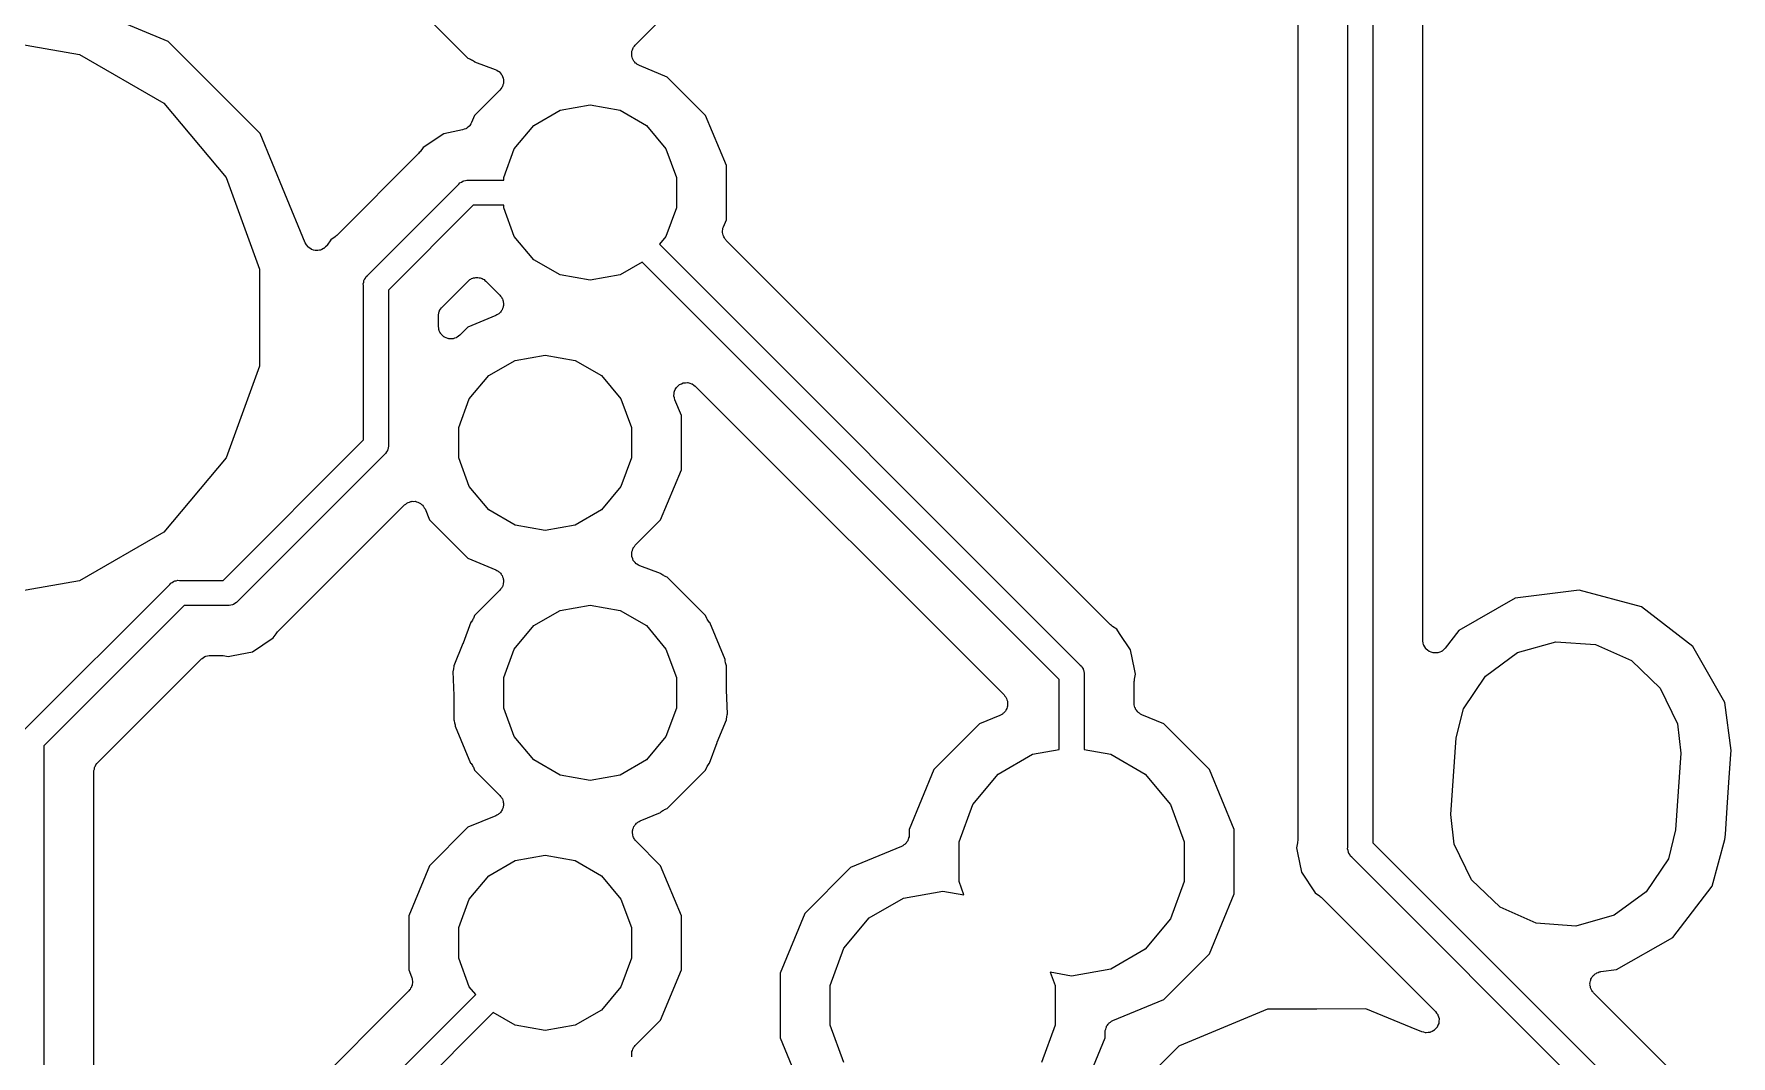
# Model space of a CAD drawing. Extents: x 240.1 to 314.9, y -176.2 to -102.8.
# Drawn here: x 254.93 to 272.17, y -127.51 to -117.13 of the extents above; entities that cross this region are included whole.
import ezdxf

# ---------------------------------------------------------------- set-up
doc = ezdxf.new("R2010")
doc.units = 0
doc.header["$MEASUREMENT"] = 0
doc.layers.add('BLACK', color=7, linetype='CONTINUOUS')

msp = doc.modelspace()

# ---------------------------------------------------------------- linework, layer by layer
at = {"layer": 'BLACK', "linetype": 'CONTINUOUS'}
for p, q in [((268.275, -125.394), (268.275, -116.414)), ((268.529, -116.461), (268.529, -125.347)), ((267.767, -116.714), (267.767, -125.325)), ((256.294, -117.211), (255.691, -116.961)), ((258.948, -116.989), (259.337, -117.379)), ((261.037, -117.247), (261.295, -116.989)), ((269.037, -123.294), (269.037, -117.043)), ((254.42, -117.172), (255.392, -117.343)), ((257.227, -118.144), (256.294, -117.211)), ((255.392, -117.343), (256.248, -117.837)), ((259.337, -117.379), (259.365, -117.39)), ((259.365, -117.39), (259.374, -117.396)), ((261.001, -117.325), (261.003, -117.317)), ((261.002, -117.339), (261.001, -117.325)), ((261.001, -117.353), (261.002, -117.339)), ((261.004, -117.361), (261.001, -117.353)), ((261.003, -117.309), (261.009, -117.296)), ((261.003, -117.317), (261.003, -117.309)), ((261.005, -117.369), (261.004, -117.361)), ((261.01, -117.382), (261.005, -117.369)), ((261.009, -117.296), (261.012, -117.283)), ((261.015, -117.395), (261.01, -117.382)), ((261.012, -117.283), (261.017, -117.276)), ((261.017, -117.276), (261.02, -117.268)), ((261.02, -117.268), (261.03, -117.258)), ((261.03, -117.258), (261.037, -117.247)), ((259.374, -117.396), (259.384, -117.4)), ((259.384, -117.4), (259.393, -117.408)), ((259.393, -117.408), (259.403, -117.414)), ((259.403, -117.414), (259.405, -117.417)), ((259.405, -117.417), (259.616, -117.494)), ((259.616, -117.494), (259.631, -117.503)), ((259.631, -117.503), (259.646, -117.51)), ((259.646, -117.51), (259.65, -117.514)), ((259.65, -117.514), (259.654, -117.516)), ((259.654, -117.516), (259.665, -117.529)), ((259.665, -117.529), (259.677, -117.541)), ((259.677, -117.541), (259.679, -117.546)), ((259.679, -117.546), (259.683, -117.55)), ((259.683, -117.55), (259.688, -117.566)), ((259.688, -117.566), (259.695, -117.581)), ((261.02, -117.402), (261.015, -117.395)), ((261.023, -117.409), (261.02, -117.402)), ((261.033, -117.419), (261.023, -117.409)), ((261.041, -117.43), (261.033, -117.419)), ((261.049, -117.435), (261.041, -117.43)), ((261.054, -117.44), (261.049, -117.435)), ((261.067, -117.446), (261.054, -117.44)), ((261.079, -117.454), (261.067, -117.446)), ((261.363, -117.571), (261.079, -117.454)), ((259.663, -117.703), (259.405, -117.961)), ((259.672, -117.69), (259.663, -117.703)), ((259.683, -117.677), (259.672, -117.69)), ((259.685, -117.672), (259.683, -117.677)), ((259.688, -117.667), (259.685, -117.672)), ((259.692, -117.651), (259.688, -117.667)), ((259.698, -117.636), (259.692, -117.651)), ((259.695, -117.581), (259.696, -117.586)), ((259.696, -117.586), (259.698, -117.592)), ((259.698, -117.592), (259.698, -117.608)), ((259.698, -117.608), (259.699, -117.625)), ((259.699, -117.625), (259.698, -117.63)), ((259.698, -117.63), (259.698, -117.636)), ((261.752, -117.961), (261.363, -117.571)), ((256.248, -117.837), (256.882, -118.593)), ((260.007, -118.063), (260.274, -117.909)), ((260.274, -117.909), (260.579, -117.855)), ((260.579, -117.855), (260.883, -117.909)), ((260.883, -117.909), (261.151, -118.063)), ((259.337, -118.081), (259.324, -118.093)), ((259.352, -118.07), (259.337, -118.081)), ((259.354, -118.067), (259.352, -118.07)), ((259.357, -118.064), (259.354, -118.067)), ((259.366, -118.048), (259.357, -118.064)), ((259.375, -118.033), (259.366, -118.048)), ((259.405, -117.961), (259.375, -118.033)), ((259.808, -118.3), (260.007, -118.063)), ((261.151, -118.063), (261.349, -118.3)), ((261.963, -118.47), (261.752, -117.961)), ((257.228, -118.144), (257.227, -118.144)), ((257.478, -118.754), (257.228, -118.144)), ((259.092, -118.147), (258.882, -118.287)), ((259.283, -118.109), (259.092, -118.147)), ((259.299, -118.102), (259.283, -118.109)), ((259.317, -118.097), (259.299, -118.102)), ((259.32, -118.094), (259.317, -118.097)), ((259.324, -118.093), (259.32, -118.094)), ((258.837, -118.349), (258.007, -119.179)), ((258.844, -118.339), (258.837, -118.349)), ((258.853, -118.33), (258.844, -118.339)), ((258.882, -118.287), (258.853, -118.33)), ((259.702, -118.59), (259.808, -118.3)), ((261.349, -118.3), (261.455, -118.59)), ((256.882, -118.593), (257.22, -119.521)), ((259.702, -118.618), (259.702, -118.59)), ((261.455, -118.59), (261.455, -118.9)), ((261.963, -119.02), (261.963, -118.47)), ((257.686, -119.256), (257.478, -118.754)), ((257.478, -118.754), (257.478, -118.754)), ((257.478, -118.754), (257.478, -118.754)), ((258.317, -119.588), (259.246, -118.659)), ((259.246, -118.659), (259.256, -118.646)), ((259.256, -118.646), (259.271, -118.638)), ((259.271, -118.638), (259.285, -118.628)), ((259.285, -118.628), (259.29, -118.627)), ((259.29, -118.627), (259.295, -118.624)), ((259.295, -118.624), (259.312, -118.621)), ((259.312, -118.621), (259.328, -118.617)), ((259.328, -118.617), (259.345, -118.618)), ((259.345, -118.618), (259.702, -118.618)), ((259.392, -118.872), (258.53, -119.734)), ((259.702, -118.872), (259.392, -118.872)), ((259.702, -118.9), (259.702, -118.872)), ((259.808, -119.19), (259.702, -118.9)), ((261.455, -118.9), (261.349, -119.19)), ((261.927, -119.121), (261.928, -119.107)), ((261.928, -119.107), (261.932, -119.099)), ((261.932, -119.099), (261.934, -119.091)), ((261.934, -119.091), (261.963, -119.02)), ((257.688, -119.259), (257.686, -119.256)), ((257.689, -119.263), (257.688, -119.259)), ((257.7, -119.278), (257.689, -119.263)), ((257.71, -119.293), (257.7, -119.278)), ((257.904, -119.284), (257.891, -119.297)), ((257.906, -119.281), (257.904, -119.284)), ((257.909, -119.278), (257.906, -119.281)), ((257.945, -119.224), (257.909, -119.278)), ((257.988, -119.195), (257.945, -119.224)), ((257.997, -119.186), (257.988, -119.195)), ((258.007, -119.179), (257.997, -119.186)), ((260.007, -119.427), (259.808, -119.19)), ((261.349, -119.19), (261.283, -119.269)), ((261.283, -119.269), (265.556, -123.543)), ((261.924, -119.134), (261.927, -119.121)), ((261.925, -119.142), (261.924, -119.134)), ((261.924, -119.151), (261.925, -119.142)), ((261.928, -119.164), (261.924, -119.151)), ((261.93, -119.178), (261.928, -119.164)), ((261.934, -119.185), (261.93, -119.178)), ((261.936, -119.193), (261.934, -119.185)), ((261.944, -119.205), (261.936, -119.193)), ((261.95, -119.217), (261.944, -119.205)), ((261.956, -119.223), (261.95, -119.217)), ((261.961, -119.23), (261.956, -119.223)), ((265.866, -123.134), (261.961, -119.23)), ((257.713, -119.295), (257.71, -119.293)), ((257.716, -119.299), (257.713, -119.295)), ((257.731, -119.309), (257.716, -119.299)), ((257.745, -119.32), (257.731, -119.309)), ((257.749, -119.321), (257.745, -119.32)), ((257.752, -119.323), (257.749, -119.321)), ((257.77, -119.328), (257.752, -119.323)), ((257.787, -119.333), (257.77, -119.328)), ((257.791, -119.333), (257.787, -119.333)), ((257.795, -119.334), (257.791, -119.333)), ((257.813, -119.332), (257.795, -119.334)), ((257.831, -119.331), (257.813, -119.332)), ((257.835, -119.33), (257.831, -119.331)), ((257.839, -119.329), (257.835, -119.33)), ((257.855, -119.321), (257.839, -119.329)), ((257.872, -119.314), (257.855, -119.321)), ((257.875, -119.311), (257.872, -119.314)), ((257.878, -119.31), (257.875, -119.311)), ((257.891, -119.297), (257.878, -119.31)), ((260.274, -119.581), (260.007, -119.427)), ((261.106, -119.452), (260.883, -119.581)), ((265.343, -123.689), (261.106, -119.452)), ((257.22, -119.521), (257.22, -120.509)), ((258.282, -119.637), (258.285, -119.632)), ((258.285, -119.632), (258.286, -119.627)), ((258.286, -119.627), (258.296, -119.613)), ((258.296, -119.613), (258.304, -119.598)), ((258.304, -119.598), (258.317, -119.588)), ((259.348, -119.637), (259.356, -119.629)), ((259.356, -119.629), (259.366, -119.624)), ((259.366, -119.624), (259.375, -119.618)), ((259.375, -119.618), (259.386, -119.615)), ((259.386, -119.615), (259.396, -119.61)), ((259.396, -119.61), (259.407, -119.609)), ((259.407, -119.609), (259.418, -119.606)), ((259.418, -119.606), (259.429, -119.607)), ((259.429, -119.607), (259.44, -119.606)), ((259.44, -119.606), (259.451, -119.609)), ((259.451, -119.609), (259.462, -119.61)), ((259.462, -119.61), (259.472, -119.615)), ((259.472, -119.615), (259.483, -119.618)), ((259.483, -119.618), (259.492, -119.624)), ((259.492, -119.624), (259.502, -119.629)), ((259.502, -119.629), (259.51, -119.637)), ((260.579, -119.635), (260.274, -119.581)), ((260.883, -119.581), (260.579, -119.635)), ((258.275, -119.67), (258.279, -119.654)), ((258.276, -119.687), (258.275, -119.67)), ((258.276, -121.257), (258.276, -119.687)), ((258.279, -119.654), (258.282, -119.637)), ((258.53, -119.734), (258.53, -121.304)), ((259.075, -119.907), (259.339, -119.643)), ((259.339, -119.643), (259.348, -119.637)), ((259.51, -119.637), (259.519, -119.643)), ((259.519, -119.643), (259.663, -119.787)), ((259.663, -119.787), (259.67, -119.798)), ((259.67, -119.798), (259.68, -119.808)), ((259.038, -119.986), (259.043, -119.97)), ((259.043, -119.97), (259.046, -119.954)), ((259.046, -119.954), (259.048, -119.949)), ((259.048, -119.949), (259.05, -119.943)), ((259.05, -119.943), (259.059, -119.93)), ((259.059, -119.93), (259.068, -119.915)), ((259.068, -119.915), (259.072, -119.912)), ((259.072, -119.912), (259.075, -119.907)), ((259.651, -119.975), (259.646, -119.98)), ((259.659, -119.97), (259.651, -119.975)), ((259.667, -119.959), (259.659, -119.97)), ((259.677, -119.949), (259.667, -119.959)), ((259.68, -119.942), (259.677, -119.949)), ((259.68, -119.808), (259.683, -119.816)), ((259.685, -119.935), (259.68, -119.942)), ((259.683, -119.816), (259.688, -119.823)), ((259.69, -119.922), (259.685, -119.935)), ((259.688, -119.823), (259.691, -119.836)), ((259.695, -119.909), (259.69, -119.922)), ((259.691, -119.836), (259.697, -119.849)), ((259.696, -119.901), (259.695, -119.909)), ((259.699, -119.893), (259.696, -119.901)), ((259.697, -119.849), (259.697, -119.857)), ((259.697, -119.857), (259.699, -119.865)), ((259.699, -119.865), (259.698, -119.879)), ((259.698, -119.879), (259.699, -119.893)), ((259.039, -119.991), (259.038, -119.986)), ((259.038, -119.997), (259.039, -119.991)), ((259.038, -120.104), (259.038, -119.997)), ((259.041, -120.12), (259.038, -120.104)), ((259.042, -120.137), (259.041, -120.12)), ((259.045, -120.142), (259.042, -120.137)), ((259.046, -120.148), (259.045, -120.142)), ((259.054, -120.162), (259.046, -120.148)), ((259.337, -120.111), (259.255, -120.194)), ((259.621, -119.994), (259.337, -120.111)), ((259.633, -119.986), (259.621, -119.994)), ((259.646, -119.98), (259.633, -119.986)), ((259.061, -120.177), (259.054, -120.162)), ((259.065, -120.181), (259.061, -120.177)), ((259.068, -120.186), (259.065, -120.181)), ((259.08, -120.196), (259.068, -120.186)), ((259.092, -120.208), (259.08, -120.196)), ((259.097, -120.21), (259.092, -120.208)), ((259.101, -120.214), (259.097, -120.21)), ((259.117, -120.22), (259.101, -120.214)), ((259.132, -120.227), (259.117, -120.22)), ((259.138, -120.227), (259.132, -120.227)), ((259.143, -120.229), (259.138, -120.227)), ((259.16, -120.229), (259.143, -120.229)), ((259.176, -120.231), (259.16, -120.229)), ((259.181, -120.229), (259.176, -120.231)), ((259.187, -120.229), (259.181, -120.229)), ((259.203, -120.223), (259.187, -120.229)), ((259.219, -120.219), (259.203, -120.223)), ((259.223, -120.216), (259.219, -120.219)), ((259.228, -120.214), (259.223, -120.216)), ((259.241, -120.203), (259.228, -120.214)), ((259.255, -120.194), (259.241, -120.203)), ((259.549, -120.603), (259.817, -120.449)), ((259.817, -120.449), (260.121, -120.395)), ((260.121, -120.395), (260.426, -120.449)), ((260.426, -120.449), (260.693, -120.603)), ((257.22, -120.509), (256.882, -121.437)), ((259.351, -120.84), (259.549, -120.603)), ((260.693, -120.603), (260.892, -120.84)), ((259.245, -121.13), (259.351, -120.84)), ((260.892, -120.84), (260.998, -121.13)), ((261.43, -120.806), (261.432, -120.787)), ((261.43, -120.809), (261.43, -120.806)), ((261.43, -120.812), (261.43, -120.809)), ((261.435, -120.83), (261.43, -120.812)), ((261.432, -120.787), (261.434, -120.768)), ((261.434, -120.768), (261.435, -120.765)), ((261.435, -120.762), (261.444, -120.745)), ((261.435, -120.765), (261.435, -120.762)), ((261.439, -120.849), (261.435, -120.83)), ((261.444, -120.745), (261.453, -120.728)), ((261.453, -120.728), (261.455, -120.726)), ((261.455, -120.726), (261.456, -120.723)), ((261.456, -120.723), (261.47, -120.71)), ((261.47, -120.71), (261.484, -120.697)), ((261.484, -120.697), (261.486, -120.695)), ((261.486, -120.695), (261.488, -120.693)), ((261.488, -120.693), (261.506, -120.686)), ((261.506, -120.686), (261.524, -120.678)), ((261.524, -120.678), (261.526, -120.678)), ((261.526, -120.678), (261.529, -120.677)), ((261.529, -120.677), (261.548, -120.676)), ((261.548, -120.676), (261.568, -120.674)), ((261.568, -120.674), (261.57, -120.675)), ((261.57, -120.675), (261.573, -120.675)), ((261.573, -120.675), (261.592, -120.681)), ((261.592, -120.681), (261.61, -120.686)), ((261.61, -120.686), (261.613, -120.687)), ((261.613, -120.687), (261.615, -120.688)), ((261.615, -120.688), (261.631, -120.7)), ((261.631, -120.7), (261.646, -120.711)), ((261.646, -120.711), (264.783, -123.847)), ((261.506, -121.01), (261.439, -120.849)), ((261.506, -121.56), (261.506, -121.01)), ((259.245, -121.44), (259.245, -121.13)), ((260.998, -121.13), (260.998, -121.44)), ((256.85, -122.683), (258.276, -121.257)), ((258.521, -121.359), (258.52, -121.365)), ((258.524, -121.354), (258.521, -121.359)), ((258.527, -121.338), (258.524, -121.354)), ((258.531, -121.321), (258.527, -121.338)), ((258.53, -121.304), (258.531, -121.321)), ((256.882, -121.437), (256.248, -122.193)), ((258.489, -121.404), (256.997, -122.896)), ((258.502, -121.393), (258.489, -121.404)), ((258.51, -121.378), (258.502, -121.393)), ((258.52, -121.365), (258.51, -121.378)), ((259.351, -121.73), (259.245, -121.44)), ((260.998, -121.44), (260.892, -121.73)), ((261.295, -122.069), (261.506, -121.56)), ((259.549, -121.967), (259.351, -121.73)), ((260.892, -121.73), (260.693, -121.967)), ((257.405, -123.206), (258.695, -121.916)), ((258.695, -121.916), (258.706, -121.909)), ((258.706, -121.909), (258.716, -121.899)), ((258.716, -121.899), (258.724, -121.896)), ((258.724, -121.896), (258.731, -121.891)), ((258.731, -121.891), (258.744, -121.888)), ((258.744, -121.888), (258.757, -121.882)), ((258.757, -121.882), (258.765, -121.882)), ((258.765, -121.882), (258.773, -121.88)), ((258.773, -121.88), (258.787, -121.881)), ((258.787, -121.881), (258.801, -121.88)), ((258.801, -121.88), (258.809, -121.883)), ((258.809, -121.883), (258.817, -121.884)), ((258.817, -121.884), (258.83, -121.889)), ((258.83, -121.889), (258.843, -121.894)), ((258.843, -121.894), (258.85, -121.899)), ((258.85, -121.899), (258.857, -121.902)), ((258.857, -121.902), (258.867, -121.912)), ((258.867, -121.912), (258.878, -121.92)), ((258.878, -121.92), (258.882, -121.928)), ((258.882, -121.928), (258.888, -121.933)), ((258.888, -121.933), (258.894, -121.946)), ((258.894, -121.946), (258.902, -121.958)), ((258.902, -121.958), (258.948, -122.069)), ((259.817, -122.121), (259.549, -121.967)), ((260.693, -121.967), (260.426, -122.121)), ((256.248, -122.193), (255.392, -122.687)), ((258.948, -122.069), (259.337, -122.459)), ((260.121, -122.175), (259.817, -122.121)), ((260.426, -122.121), (260.121, -122.175)), ((261.037, -122.327), (261.295, -122.069)), ((261.002, -122.394), (261.008, -122.379)), ((261.008, -122.379), (261.012, -122.363)), ((261.012, -122.363), (261.015, -122.358)), ((261.015, -122.358), (261.017, -122.353)), ((261.017, -122.353), (261.028, -122.34)), ((261.028, -122.34), (261.037, -122.327)), ((259.337, -122.459), (259.621, -122.576)), ((261.001, -122.405), (261.002, -122.4)), ((261.002, -122.422), (261.001, -122.405)), ((261.002, -122.4), (261.002, -122.394)), ((261.002, -122.438), (261.002, -122.422)), ((261.004, -122.444), (261.002, -122.438)), ((261.005, -122.449), (261.004, -122.444)), ((261.012, -122.464), (261.005, -122.449)), ((261.017, -122.48), (261.012, -122.464)), ((261.021, -122.484), (261.017, -122.48)), ((261.023, -122.489), (261.021, -122.484)), ((261.035, -122.501), (261.023, -122.489)), ((261.046, -122.514), (261.035, -122.501)), ((261.05, -122.516), (261.046, -122.514)), ((261.054, -122.52), (261.05, -122.516)), ((261.069, -122.527), (261.054, -122.52)), ((261.084, -122.536), (261.069, -122.527)), ((261.295, -122.613), (261.084, -122.536)), ((255.392, -122.687), (254.42, -122.858)), ((254.817, -124.216), (256.309, -122.724)), ((256.309, -122.724), (256.32, -122.711)), ((256.32, -122.711), (256.335, -122.703)), ((256.335, -122.703), (256.348, -122.693)), ((256.348, -122.693), (256.354, -122.692)), ((256.354, -122.692), (256.359, -122.689)), ((256.359, -122.689), (256.375, -122.686)), ((256.375, -122.686), (256.392, -122.682)), ((256.392, -122.682), (256.409, -122.683)), ((256.409, -122.683), (256.85, -122.683)), ((259.621, -122.576), (259.633, -122.584)), ((259.633, -122.584), (259.646, -122.59)), ((259.646, -122.59), (259.651, -122.595)), ((259.651, -122.595), (259.659, -122.6)), ((259.659, -122.6), (259.667, -122.611)), ((259.667, -122.611), (259.677, -122.621)), ((259.677, -122.621), (259.68, -122.628)), ((259.68, -122.628), (259.685, -122.635)), ((259.685, -122.635), (259.69, -122.648)), ((259.691, -122.734), (259.688, -122.747)), ((259.69, -122.648), (259.695, -122.661)), ((259.697, -122.721), (259.691, -122.734)), ((259.695, -122.661), (259.696, -122.669)), ((259.696, -122.669), (259.699, -122.677)), ((259.699, -122.705), (259.697, -122.713)), ((259.697, -122.713), (259.697, -122.721)), ((259.699, -122.677), (259.698, -122.691)), ((259.698, -122.691), (259.699, -122.705)), ((261.297, -122.616), (261.295, -122.613)), ((261.307, -122.622), (261.297, -122.616)), ((261.316, -122.63), (261.307, -122.622)), ((261.326, -122.634), (261.316, -122.63)), ((261.335, -122.64), (261.326, -122.634)), ((261.363, -122.651), (261.335, -122.64)), ((261.752, -123.041), (261.363, -122.651)), ((256.986, -122.909), (256.971, -122.917)), ((256.997, -122.896), (256.986, -122.909)), ((259.663, -122.783), (259.405, -123.041)), ((259.67, -122.772), (259.663, -122.783)), ((259.68, -122.762), (259.67, -122.772)), ((259.683, -122.754), (259.68, -122.762)), ((259.688, -122.747), (259.683, -122.754)), ((269.974, -122.864), (269.404, -123.191)), ((270.626, -122.781), (269.974, -122.864)), ((271.26, -122.953), (270.626, -122.781)), ((256.456, -122.937), (255.03, -124.363)), ((256.897, -122.937), (256.456, -122.937)), ((256.914, -122.938), (256.897, -122.937)), ((256.93, -122.934), (256.914, -122.938)), ((256.947, -122.931), (256.93, -122.934)), ((256.952, -122.928), (256.947, -122.931)), ((256.957, -122.927), (256.952, -122.928)), ((256.971, -122.917), (256.957, -122.927)), ((259.388, -123.078), (259.384, -123.087)), ((259.393, -123.069), (259.388, -123.078)), ((259.405, -123.041), (259.393, -123.069)), ((260.007, -123.143), (260.274, -122.989)), ((260.274, -122.989), (260.579, -122.935)), ((260.579, -122.935), (260.883, -122.989)), ((260.883, -122.989), (261.151, -123.143)), ((261.764, -123.069), (261.752, -123.041)), ((261.769, -123.078), (261.764, -123.069)), ((261.773, -123.087), (261.769, -123.078)), ((271.779, -123.354), (271.26, -122.953)), ((257.361, -123.268), (257.389, -123.225)), ((257.389, -123.225), (257.398, -123.216)), ((257.398, -123.216), (257.405, -123.206)), ((259.366, -123.109), (259.289, -123.32)), ((259.37, -123.106), (259.366, -123.109)), ((259.376, -123.096), (259.37, -123.106)), ((259.384, -123.087), (259.376, -123.096)), ((259.808, -123.38), (260.007, -123.143)), ((261.151, -123.143), (261.349, -123.38)), ((261.781, -123.096), (261.773, -123.087)), ((261.787, -123.106), (261.781, -123.096)), ((261.794, -123.111), (261.787, -123.106)), ((261.95, -123.487), (261.794, -123.111)), ((265.876, -123.141), (265.866, -123.134)), ((265.885, -123.15), (265.876, -123.141)), ((265.928, -123.179), (265.885, -123.15)), ((265.956, -123.221), (265.928, -123.179)), ((266.068, -123.389), (265.956, -123.221)), ((265.956, -123.221), (265.956, -123.221)), ((269.404, -123.191), (269.264, -123.372)), ((256.953, -123.447), (257.151, -123.408)), ((257.151, -123.408), (257.361, -123.268)), ((259.287, -123.325), (259.194, -123.55)), ((259.288, -123.323), (259.287, -123.325)), ((259.289, -123.32), (259.288, -123.323)), ((259.702, -123.67), (259.808, -123.38)), ((261.349, -123.38), (261.455, -123.67)), ((266.107, -123.586), (266.068, -123.389)), ((269.037, -123.297), (269.037, -123.294)), ((269.037, -123.299), (269.037, -123.297)), ((269.041, -123.318), (269.037, -123.299)), ((269.044, -123.338), (269.041, -123.318)), ((269.046, -123.34), (269.044, -123.338)), ((269.046, -123.342), (269.046, -123.34)), ((269.057, -123.359), (269.046, -123.342)), ((269.067, -123.376), (269.057, -123.359)), ((269.068, -123.378), (269.067, -123.376)), ((269.07, -123.38), (269.068, -123.378)), ((269.085, -123.392), (269.07, -123.38)), ((269.1, -123.404), (269.085, -123.392)), ((269.103, -123.405), (269.1, -123.404)), ((269.105, -123.407), (269.103, -123.405)), ((269.123, -123.413), (269.105, -123.407)), ((269.142, -123.419), (269.123, -123.413)), ((269.144, -123.419), (269.142, -123.419)), ((269.147, -123.42), (269.144, -123.419)), ((269.166, -123.419), (269.147, -123.42)), ((269.186, -123.419), (269.166, -123.419)), ((269.188, -123.418), (269.186, -123.419)), ((269.191, -123.418), (269.188, -123.418)), ((269.209, -123.411), (269.191, -123.418)), ((269.227, -123.404), (269.209, -123.411)), ((269.229, -123.403), (269.227, -123.404)), ((269.232, -123.402), (269.229, -123.403)), ((269.246, -123.388), (269.232, -123.402)), ((269.261, -123.376), (269.246, -123.388)), ((269.262, -123.374), (269.261, -123.376)), ((269.264, -123.372), (269.262, -123.374)), ((269.674, -123.655), (270, -123.417)), ((270, -123.417), (270.388, -123.306)), ((270.388, -123.306), (270.79, -123.334)), ((270.79, -123.334), (271.158, -123.497)), ((272.106, -123.924), (271.779, -123.354)), ((255.575, -124.536), (256.629, -123.482)), ((256.629, -123.482), (256.633, -123.479)), ((256.633, -123.479), (256.637, -123.475)), ((256.637, -123.475), (256.651, -123.466)), ((256.651, -123.466), (256.665, -123.457)), ((256.665, -123.457), (256.67, -123.455)), ((256.67, -123.455), (256.675, -123.453)), ((256.675, -123.453), (256.692, -123.45)), ((256.692, -123.45), (256.708, -123.445)), ((256.708, -123.445), (256.713, -123.446)), ((256.713, -123.446), (256.719, -123.445)), ((256.719, -123.445), (256.828, -123.445)), ((256.828, -123.445), (256.84, -123.447)), ((256.84, -123.447), (256.853, -123.447)), ((256.853, -123.447), (256.903, -123.457)), ((256.903, -123.457), (256.953, -123.447)), ((256.953, -123.447), (256.953, -123.447)), ((259.191, -123.578), (259.187, -123.602)), ((259.194, -123.558), (259.191, -123.578)), ((259.194, -123.55), (259.194, -123.558)), ((259.194, -123.558), (259.194, -123.558)), ((259.194, -123.558), (259.194, -123.558)), ((261.95, -123.499), (261.95, -123.487)), ((261.955, -123.52), (261.95, -123.499)), ((261.95, -123.499), (261.95, -123.499)), ((261.95, -123.499), (261.95, -123.499)), ((261.96, -123.542), (261.955, -123.52)), ((261.963, -123.55), (261.96, -123.542)), ((261.96, -123.542), (261.96, -123.542)), ((261.96, -123.542), (261.96, -123.542)), ((261.963, -123.792), (261.963, -123.55)), ((265.556, -123.543), (265.569, -123.554)), ((265.569, -123.554), (265.577, -123.568)), ((265.577, -123.568), (265.587, -123.582)), ((265.587, -123.582), (265.588, -123.587)), ((265.588, -123.587), (265.591, -123.592)), ((265.591, -123.592), (265.594, -123.609)), ((266.117, -123.636), (266.107, -123.586)), ((266.107, -123.586), (266.107, -123.586)), ((271.158, -123.497), (271.448, -123.777)), ((259.187, -123.602), (259.184, -123.61)), ((259.184, -123.61), (259.194, -123.852)), ((259.187, -123.602), (259.187, -123.602)), ((259.187, -123.602), (259.187, -123.602)), ((259.702, -123.98), (259.702, -123.67)), ((261.455, -123.67), (261.455, -123.98)), ((265.343, -124.402), (265.343, -123.689)), ((265.594, -123.609), (265.598, -123.625)), ((265.598, -123.625), (265.597, -123.642)), ((265.597, -123.642), (265.597, -124.402)), ((266.105, -123.711), (266.107, -123.699)), ((266.105, -123.931), (266.105, -123.711)), ((266.107, -123.687), (266.117, -123.636)), ((266.107, -123.699), (266.107, -123.687)), ((269.449, -123.989), (269.674, -123.655)), ((259.194, -123.852), (259.194, -123.855)), ((259.194, -123.855), (259.194, -123.858)), ((259.194, -123.858), (259.194, -124.1)), ((261.963, -123.795), (261.963, -123.792)), ((261.963, -123.798), (261.963, -123.795)), ((261.974, -124.04), (261.963, -123.798)), ((264.783, -123.847), (264.791, -123.859)), ((264.791, -123.859), (264.8, -123.869)), ((264.8, -123.869), (264.804, -123.877)), ((264.804, -123.877), (264.808, -123.884)), ((264.808, -123.884), (264.812, -123.897)), ((264.812, -123.897), (264.817, -123.91)), ((264.817, -123.91), (264.818, -123.918)), ((264.818, -123.918), (264.82, -123.926)), ((264.82, -123.926), (264.819, -123.94)), ((264.819, -123.94), (264.819, -123.954)), ((266.106, -123.939), (266.105, -123.931)), ((266.106, -123.948), (266.106, -123.939)), ((271.448, -123.777), (271.625, -124.139)), ((272.168, -124.411), (272.106, -123.924)), ((259.194, -124.1), (259.198, -124.108)), ((259.198, -124.108), (259.198, -124.108)), ((259.198, -124.108), (259.198, -124.108)), ((259.198, -124.108), (259.202, -124.129)), ((259.808, -124.27), (259.702, -123.98)), ((261.455, -123.98), (261.349, -124.27)), ((261.87, -124.325), (261.963, -124.1)), ((261.963, -124.092), (261.967, -124.07)), ((261.963, -124.1), (261.963, -124.092)), ((261.963, -124.092), (261.963, -124.092)), ((261.963, -124.092), (261.963, -124.092)), ((261.967, -124.07), (261.971, -124.048)), ((261.971, -124.048), (261.974, -124.04)), ((261.971, -124.048), (261.971, -124.048)), ((261.971, -124.048), (261.971, -124.048)), ((264.742, -124.055), (264.535, -124.14)), ((264.754, -124.047), (264.742, -124.055)), ((264.766, -124.041), (264.754, -124.047)), ((264.772, -124.035), (264.766, -124.041)), ((264.779, -124.031), (264.772, -124.035)), ((264.787, -124.02), (264.779, -124.031)), ((264.797, -124.01), (264.787, -124.02)), ((264.801, -124.003), (264.797, -124.01)), ((264.806, -123.996), (264.801, -124.003)), ((264.81, -123.983), (264.806, -123.996)), ((264.816, -123.97), (264.81, -123.983)), ((264.817, -123.962), (264.816, -123.97)), ((264.819, -123.954), (264.817, -123.962)), ((266.11, -123.961), (266.106, -123.948)), ((266.113, -123.975), (266.11, -123.961)), ((266.117, -123.982), (266.113, -123.975)), ((266.119, -123.99), (266.117, -123.982)), ((266.128, -124.001), (266.119, -123.99)), ((266.135, -124.013), (266.128, -124.001)), ((266.141, -124.018), (266.135, -124.013)), ((266.146, -124.025), (266.141, -124.018)), ((266.158, -124.032), (266.146, -124.025)), ((266.168, -124.041), (266.158, -124.032)), ((266.176, -124.044), (266.168, -124.041)), ((266.183, -124.048), (266.176, -124.044)), ((266.405, -124.14), (266.183, -124.048)), ((269.377, -124.282), (269.449, -123.989)), ((259.202, -124.129), (259.207, -124.151)), ((259.207, -124.151), (259.207, -124.151)), ((259.207, -124.151), (259.207, -124.151)), ((259.207, -124.151), (259.208, -124.163)), ((259.208, -124.163), (259.363, -124.539)), ((260.007, -124.507), (259.808, -124.27)), ((261.349, -124.27), (261.151, -124.507)), ((264.535, -124.14), (264.07, -124.605)), ((266.87, -124.605), (266.405, -124.14)), ((269.323, -125.061), (269.377, -124.282)), ((271.625, -124.139), (271.657, -124.439)), ((255.03, -124.363), (255.03, -128.257)), ((261.791, -124.541), (261.868, -124.33)), ((261.868, -124.33), (261.869, -124.327)), ((261.869, -124.327), (261.87, -124.325)), ((264.724, -124.651), (265.073, -124.449)), ((265.073, -124.449), (265.343, -124.402)), ((265.597, -124.402), (265.867, -124.449)), ((265.867, -124.449), (266.216, -124.651)), ((271.657, -124.439), (271.603, -125.218)), ((272.146, -124.737), (272.166, -124.447)), ((272.166, -124.447), (272.168, -124.411)), ((272.166, -124.447), (272.166, -124.447)), ((255.538, -124.615), (255.543, -124.599)), ((255.539, -124.62), (255.538, -124.615)), ((255.538, -124.626), (255.539, -124.62)), ((255.538, -127.994), (255.538, -124.626)), ((255.543, -124.599), (255.546, -124.582)), ((255.546, -124.582), (255.548, -124.577)), ((255.548, -124.577), (255.55, -124.572)), ((255.55, -124.572), (255.559, -124.558)), ((255.559, -124.558), (255.568, -124.544)), ((255.568, -124.544), (255.572, -124.54)), ((255.572, -124.54), (255.575, -124.536)), ((259.363, -124.539), (259.37, -124.544)), ((259.37, -124.544), (259.376, -124.554)), ((259.376, -124.554), (259.384, -124.563)), ((259.384, -124.563), (259.388, -124.572)), ((259.388, -124.572), (259.393, -124.581)), ((259.393, -124.581), (259.405, -124.609)), ((259.405, -124.609), (259.663, -124.867)), ((260.274, -124.661), (260.007, -124.507)), ((261.151, -124.507), (260.883, -124.661)), ((261.363, -124.999), (261.752, -124.609)), ((261.752, -124.609), (261.764, -124.581)), ((261.764, -124.581), (261.769, -124.572)), ((261.769, -124.572), (261.773, -124.563)), ((261.773, -124.563), (261.781, -124.554)), ((261.781, -124.554), (261.787, -124.544)), ((261.787, -124.544), (261.791, -124.541)), ((264.07, -124.605), (263.819, -125.212)), ((267.121, -125.212), (266.87, -124.605)), ((260.579, -124.715), (260.274, -124.661)), ((260.883, -124.661), (260.579, -124.715)), ((264.465, -124.96), (264.724, -124.651)), ((266.216, -124.651), (266.475, -124.96)), ((272.128, -124.99), (272.146, -124.737)), ((272.146, -124.737), (272.146, -124.737)), ((259.663, -124.867), (259.67, -124.878)), ((259.67, -124.878), (259.68, -124.888)), ((259.68, -124.888), (259.683, -124.896)), ((259.683, -124.896), (259.688, -124.903)), ((259.688, -124.903), (259.691, -124.916)), ((259.691, -124.916), (259.697, -124.929)), ((259.699, -124.973), (259.696, -124.981)), ((259.697, -124.929), (259.697, -124.937)), ((259.697, -124.937), (259.699, -124.945)), ((259.699, -124.945), (259.698, -124.959)), ((259.698, -124.959), (259.699, -124.973)), ((264.327, -125.338), (264.465, -124.96)), ((266.475, -124.96), (266.613, -125.338)), ((259.621, -125.074), (259.337, -125.191)), ((259.633, -125.066), (259.621, -125.074)), ((259.646, -125.06), (259.633, -125.066)), ((259.651, -125.055), (259.646, -125.06)), ((259.659, -125.05), (259.651, -125.055)), ((259.667, -125.039), (259.659, -125.05)), ((259.677, -125.029), (259.667, -125.039)), ((259.68, -125.022), (259.677, -125.029)), ((259.685, -125.015), (259.68, -125.022)), ((259.69, -125.002), (259.685, -125.015)), ((259.695, -124.989), (259.69, -125.002)), ((259.696, -124.981), (259.695, -124.989)), ((261.042, -125.16), (261.05, -125.149)), ((261.05, -125.149), (261.057, -125.144)), ((261.057, -125.144), (261.063, -125.138)), ((261.063, -125.138), (261.076, -125.133)), ((261.076, -125.133), (261.088, -125.125)), ((261.088, -125.125), (261.293, -125.04)), ((261.293, -125.04), (261.297, -125.034)), ((261.297, -125.034), (261.307, -125.027)), ((261.307, -125.027), (261.316, -125.02)), ((261.316, -125.02), (261.326, -125.016)), ((261.326, -125.016), (261.335, -125.01)), ((261.335, -125.01), (261.363, -124.999)), ((269.355, -125.361), (269.323, -125.061)), ((272.11, -125.263), (272.128, -124.99)), ((259.337, -125.191), (258.948, -125.581)), ((261.01, -125.226), (261.013, -125.218)), ((261.011, -125.24), (261.01, -125.226)), ((261.01, -125.253), (261.011, -125.24)), ((261.012, -125.262), (261.01, -125.253)), ((261.012, -125.27), (261.012, -125.262)), ((261.017, -125.283), (261.012, -125.27)), ((261.013, -125.21), (261.019, -125.197)), ((261.013, -125.218), (261.013, -125.21)), ((261.021, -125.296), (261.017, -125.283)), ((261.019, -125.197), (261.023, -125.184)), ((261.026, -125.303), (261.021, -125.296)), ((261.023, -125.184), (261.029, -125.177)), ((261.029, -125.311), (261.026, -125.303)), ((261.029, -125.177), (261.032, -125.17)), ((261.038, -125.321), (261.029, -125.311)), ((261.032, -125.17), (261.042, -125.16)), ((261.046, -125.332), (261.038, -125.321)), ((263.807, -125.32), (263.805, -125.328)), ((263.811, -125.313), (263.807, -125.32)), ((263.814, -125.299), (263.811, -125.313)), ((263.818, -125.286), (263.814, -125.299)), ((263.819, -125.269), (263.818, -125.278)), ((263.818, -125.278), (263.818, -125.286)), ((263.819, -125.212), (263.819, -125.269)), ((267.121, -125.868), (267.121, -125.212)), ((271.603, -125.218), (271.531, -125.511)), ((271.977, -125.79), (272.106, -125.316)), ((272.106, -125.316), (272.11, -125.263)), ((259.817, -125.529), (260.121, -125.475)), ((260.121, -125.475), (260.426, -125.529)), ((261.295, -125.581), (261.046, -125.332)), ((263.741, -125.387), (263.225, -125.6)), ((263.748, -125.382), (263.741, -125.387)), ((263.755, -125.379), (263.748, -125.382)), ((263.766, -125.37), (263.755, -125.379)), ((263.778, -125.363), (263.766, -125.37)), ((263.783, -125.356), (263.778, -125.363)), ((263.789, -125.351), (263.783, -125.356)), ((263.796, -125.339), (263.789, -125.351)), ((263.805, -125.328), (263.796, -125.339)), ((264.327, -125.742), (264.327, -125.338)), ((266.613, -125.338), (266.613, -125.742)), ((267.764, -125.35), (267.754, -125.4)), ((267.754, -125.4), (267.764, -125.45)), ((267.765, -125.337), (267.764, -125.35)), ((267.764, -125.45), (267.764, -125.45)), ((267.764, -125.45), (267.804, -125.648)), ((267.767, -125.325), (267.765, -125.337)), ((268.273, -125.411), (268.275, -125.394)), ((268.278, -125.427), (268.273, -125.411)), ((268.281, -125.444), (268.278, -125.427)), ((268.283, -125.449), (268.281, -125.444)), ((268.285, -125.454), (268.283, -125.449)), ((268.295, -125.468), (268.285, -125.454)), ((268.303, -125.483), (268.295, -125.468)), ((268.316, -125.494), (268.303, -125.483)), ((271.272, -128.45), (268.316, -125.494)), ((268.529, -125.347), (271.485, -128.303)), ((269.532, -125.723), (269.355, -125.361)), ((258.948, -125.581), (258.737, -126.09)), ((259.549, -125.683), (259.817, -125.529)), ((260.426, -125.529), (260.693, -125.683)), ((261.506, -126.09), (261.295, -125.581)), ((263.225, -125.6), (262.76, -126.065)), ((267.804, -125.648), (267.944, -125.858)), ((271.531, -125.511), (271.306, -125.845)), ((259.351, -125.92), (259.549, -125.683)), ((260.693, -125.683), (260.892, -125.92)), ((263.763, -125.909), (264.16, -125.839)), ((264.16, -125.839), (264.376, -125.878)), ((264.376, -125.878), (264.327, -125.742)), ((266.613, -125.742), (266.475, -126.12)), ((269.822, -126.003), (269.532, -125.723)), ((271.576, -126.309), (271.977, -125.79)), ((259.245, -126.21), (259.351, -125.92)), ((260.892, -125.92), (260.998, -126.21)), ((263.414, -126.111), (263.763, -125.909)), ((266.87, -126.475), (267.121, -125.868)), ((267.944, -125.858), (267.987, -125.886)), ((267.987, -125.886), (267.996, -125.895)), ((267.996, -125.895), (268.006, -125.902)), ((268.006, -125.902), (269.166, -127.062)), ((270.19, -126.166), (269.822, -126.003)), ((271.306, -125.845), (270.98, -126.083)), ((258.737, -126.09), (258.737, -126.64)), ((261.506, -126.64), (261.506, -126.09)), ((262.76, -126.065), (262.509, -126.672)), ((263.155, -126.42), (263.414, -126.111)), ((266.475, -126.12), (266.216, -126.429)), ((270.592, -126.194), (270.19, -126.166)), ((270.98, -126.083), (270.592, -126.194)), ((259.245, -126.52), (259.245, -126.21)), ((260.998, -126.21), (260.998, -126.52)), ((271.006, -126.636), (271.576, -126.309)), ((259.351, -126.81), (259.245, -126.52)), ((260.998, -126.52), (260.892, -126.81)), ((263.017, -126.798), (263.155, -126.42)), ((266.216, -126.429), (265.867, -126.631)), ((266.405, -126.94), (266.87, -126.475)), ((258.737, -126.64), (258.766, -126.711)), ((261.295, -127.149), (261.506, -126.64)), ((262.509, -126.672), (262.509, -127.328)), ((265.47, -126.701), (265.253, -126.662)), ((265.253, -126.662), (265.303, -126.798)), ((265.867, -126.631), (265.47, -126.701)), ((270.764, -126.703), (270.769, -126.696)), ((270.769, -126.696), (270.779, -126.688)), ((270.779, -126.688), (270.789, -126.678)), ((270.789, -126.678), (270.797, -126.675)), ((270.797, -126.675), (270.804, -126.669)), ((270.804, -126.669), (270.817, -126.665)), ((270.817, -126.665), (270.829, -126.66)), ((270.829, -126.66), (270.838, -126.659)), ((270.838, -126.659), (270.846, -126.656)), ((270.846, -126.656), (271.006, -126.636)), ((258.739, -126.85), (256.255, -129.334)), ((258.744, -126.843), (258.739, -126.85)), ((258.75, -126.837), (258.744, -126.843)), ((258.756, -126.825), (258.75, -126.837)), ((258.764, -126.813), (258.756, -126.825)), ((258.766, -126.805), (258.764, -126.813)), ((258.766, -126.711), (258.768, -126.719)), ((258.77, -126.798), (258.766, -126.805)), ((258.768, -126.719), (258.772, -126.727)), ((258.772, -126.784), (258.77, -126.798)), ((258.772, -126.727), (258.773, -126.741)), ((258.776, -126.771), (258.772, -126.784)), ((258.773, -126.741), (258.776, -126.754)), ((258.776, -126.754), (258.775, -126.762)), ((258.775, -126.762), (258.776, -126.771)), ((259.417, -126.889), (259.351, -126.81)), ((260.892, -126.81), (260.693, -127.047)), ((263.017, -127.202), (263.017, -126.798)), ((265.303, -126.798), (265.303, -127.202)), ((270.735, -126.776), (270.738, -126.763)), ((270.736, -126.785), (270.735, -126.776)), ((270.735, -126.793), (270.736, -126.785)), ((270.739, -126.807), (270.735, -126.793)), ((270.738, -126.763), (270.739, -126.749)), ((270.739, -126.749), (270.743, -126.742)), ((270.741, -126.82), (270.739, -126.807)), ((270.745, -126.828), (270.741, -126.82)), ((270.743, -126.742), (270.745, -126.733)), ((270.745, -126.733), (270.752, -126.722)), ((270.747, -126.836), (270.745, -126.828)), ((270.755, -126.847), (270.747, -126.836)), ((270.752, -126.722), (270.758, -126.709)), ((270.761, -126.859), (270.755, -126.847)), ((270.758, -126.709), (270.764, -126.703)), ((270.767, -126.865), (270.761, -126.859)), ((270.772, -126.872), (270.767, -126.865)), ((271.795, -127.895), (270.772, -126.872)), ((256.267, -130.04), (259.417, -126.889)), ((260.693, -127.047), (260.426, -127.201)), ((265.889, -127.153), (266.405, -126.94)), ((267.461, -127.038), (266.567, -127.409)), ((267.959, -127.038), (267.461, -127.038)), ((267.96, -127.038), (267.959, -127.038)), ((268.458, -127.034), (267.96, -127.038)), ((267.96, -127.038), (267.96, -127.038)), ((268.918, -127.224), (268.458, -127.034)), ((259.594, -127.072), (256.48, -130.186)), ((259.817, -127.201), (259.594, -127.072)), ((260.121, -127.255), (259.817, -127.201)), ((260.426, -127.201), (260.121, -127.255)), ((261.037, -127.407), (261.295, -127.149)), ((263.155, -127.58), (263.017, -127.202)), ((265.303, -127.202), (265.165, -127.58)), ((265.819, -127.227), (265.823, -127.22)), ((265.823, -127.22), (265.825, -127.212)), ((265.825, -127.212), (265.834, -127.201)), ((265.834, -127.201), (265.841, -127.189)), ((265.841, -127.189), (265.847, -127.184)), ((265.847, -127.184), (265.852, -127.177)), ((265.852, -127.177), (265.864, -127.17)), ((265.864, -127.17), (265.875, -127.161)), ((265.875, -127.161), (265.882, -127.158)), ((265.882, -127.158), (265.889, -127.153)), ((269.166, -127.062), (269.177, -127.077)), ((269.177, -127.077), (269.188, -127.092)), ((269.184, -127.219), (269.181, -127.221)), ((269.191, -127.201), (269.184, -127.219)), ((269.188, -127.092), (269.189, -127.095)), ((269.189, -127.095), (269.191, -127.098)), ((269.191, -127.098), (269.196, -127.116)), ((269.199, -127.184), (269.191, -127.201)), ((269.196, -127.116), (269.202, -127.134)), ((269.2, -127.178), (269.199, -127.181)), ((269.199, -127.181), (269.199, -127.184)), ((269.201, -127.159), (269.2, -127.178)), ((269.202, -127.14), (269.201, -127.159)), ((269.202, -127.134), (269.202, -127.137)), ((269.202, -127.137), (269.202, -127.14)), ((262.509, -127.328), (262.769, -127.955)), ((265.56, -127.935), (265.811, -127.328)), ((265.811, -127.271), (265.812, -127.262)), ((265.811, -127.328), (265.811, -127.271)), ((265.812, -127.254), (265.816, -127.241)), ((265.812, -127.262), (265.812, -127.254)), ((265.816, -127.241), (265.819, -127.227)), ((268.918, -127.225), (268.918, -127.224)), ((269.028, -127.269), (268.918, -127.225)), ((268.918, -127.225), (268.918, -127.225)), ((269.047, -127.273), (269.028, -127.269)), ((269.065, -127.278), (269.047, -127.273)), ((269.068, -127.278), (269.065, -127.278)), ((269.071, -127.278), (269.068, -127.278)), ((269.09, -127.276), (269.071, -127.278)), ((269.109, -127.274), (269.09, -127.276)), ((269.112, -127.273), (269.109, -127.274)), ((269.115, -127.272), (269.112, -127.273)), ((269.132, -127.264), (269.115, -127.272)), ((269.149, -127.256), (269.132, -127.264)), ((269.151, -127.253), (269.149, -127.256)), ((269.154, -127.252), (269.151, -127.253)), ((269.167, -127.238), (269.154, -127.252)), ((269.18, -127.224), (269.167, -127.238)), ((269.181, -127.221), (269.18, -127.224)), ((261.001, -127.485), (261.003, -127.477)), ((261.002, -127.499), (261.001, -127.485)), ((261.001, -127.513), (261.002, -127.499)), ((261.004, -127.521), (261.001, -127.513)), ((261.003, -127.469), (261.009, -127.456)), ((261.003, -127.477), (261.003, -127.469)), ((261.009, -127.456), (261.012, -127.443)), ((261.012, -127.443), (261.017, -127.436)), ((261.017, -127.436), (261.02, -127.428)), ((261.02, -127.428), (261.03, -127.418)), ((261.03, -127.418), (261.037, -127.407)), ((266.558, -127.414), (265.844, -128.128)), ((266.56, -127.413), (266.558, -127.414)), ((266.567, -127.409), (266.56, -127.413))]:
    msp.add_line(p, q, dxfattribs=at)

doc.saveas('drawing.dxf')
